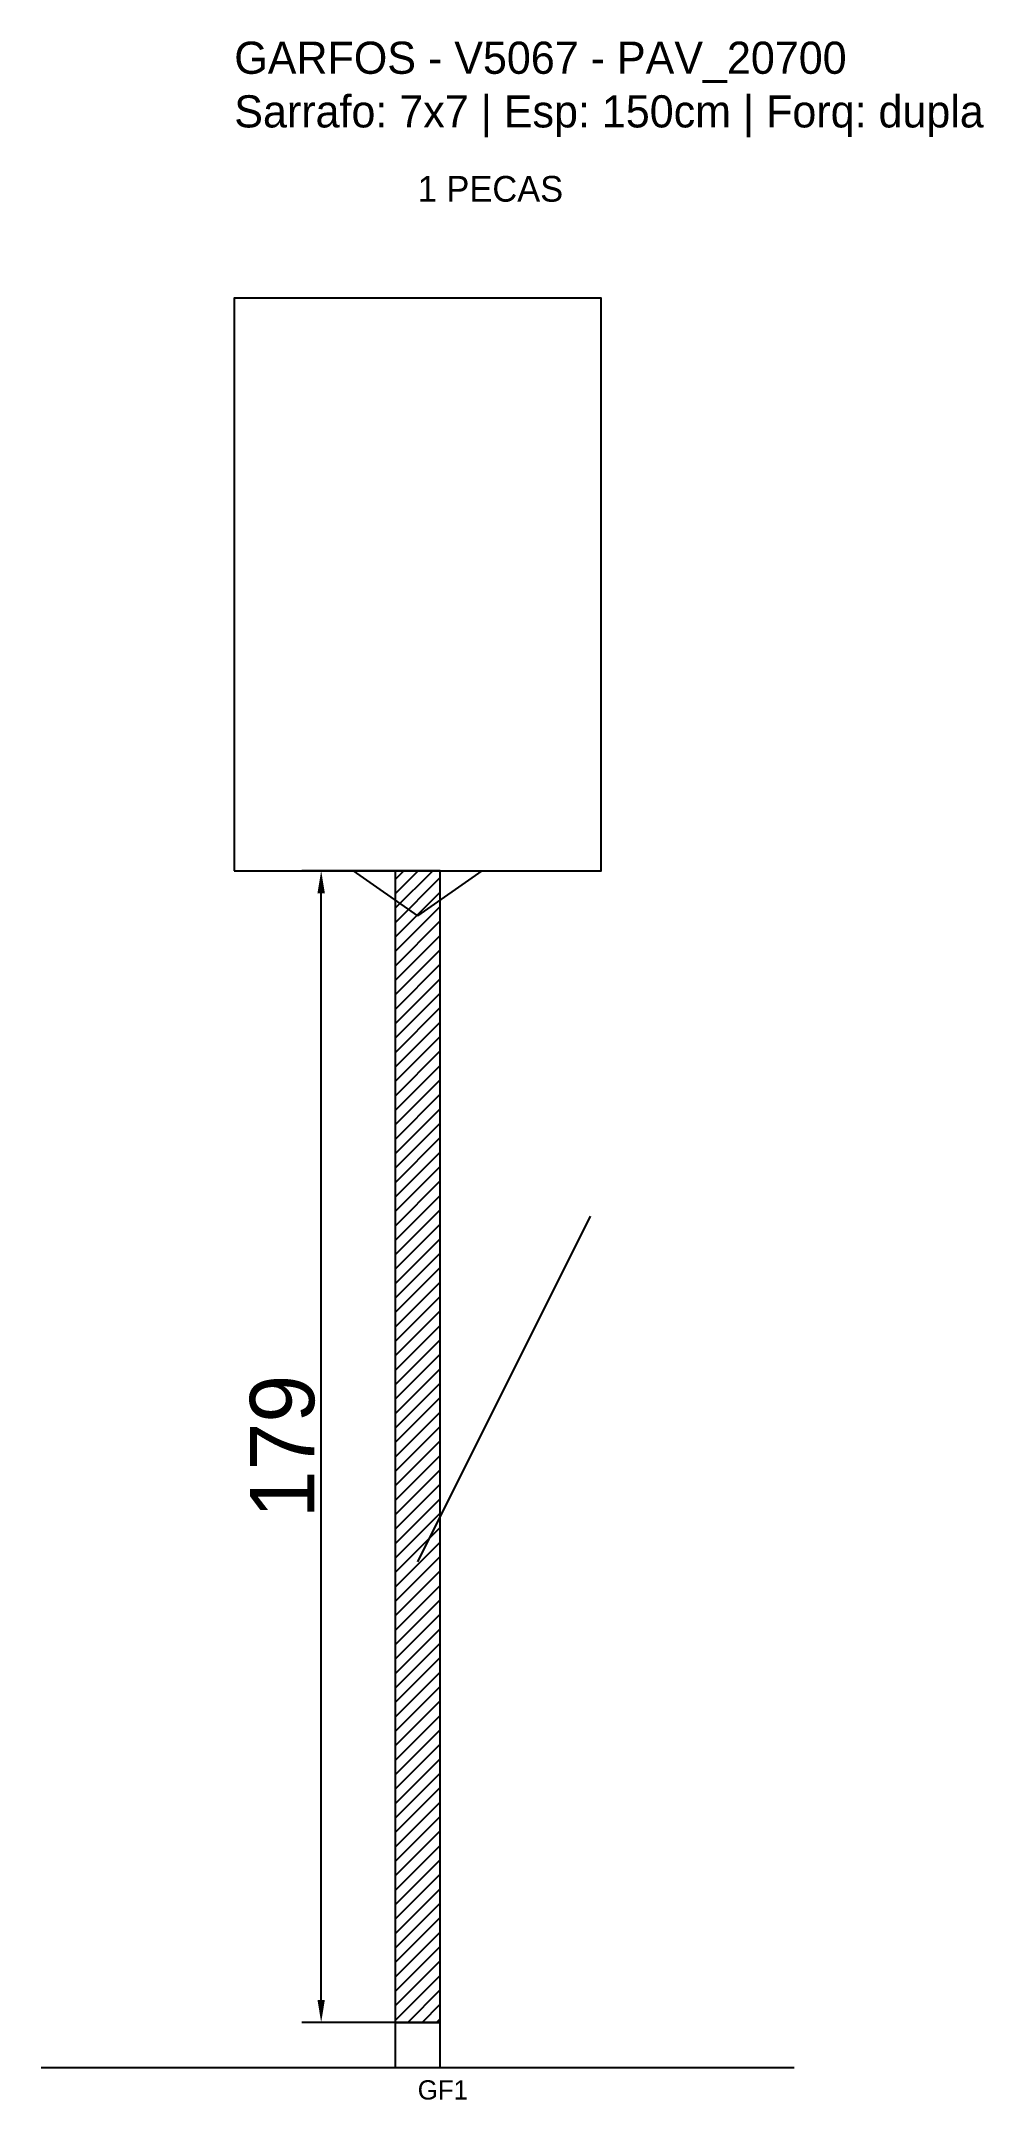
# Model space of a CAD drawing. Header units: metres. Extents: x -30 to 116, y -12 to 308.
import ezdxf

# ---------------------------------------------------------------- set-up
doc = ezdxf.new("R2010")
doc.units = ezdxf.units.M
for name, color, linetype in [('BARRA_ANCORAGEM', 1, 'Continuous'), ('COTA', 241, 'Continuous'), ('GARFOS OK', 3, 'Continuous'), ('NOME DA VIGA', 6, 'Continuous'), ('SARR_7x7', 40, 'Continuous'), ('VIGAS', 3, 'Continuous')]:
    doc.layers.add(name, color=color, linetype=linetype)
doc.dimstyles.new('EZ DXF', dxfattribs={"dimtxt": 10, "dimasz": 3.5, "dimexe": 3, "dimexo": 1.5, "dimgap": 1, "dimtad": 1, "dimdec": 1, "dimdsep": 46, "dimcen": 2.5, "dimazin": 3, "dimtfac": 1, "dimtmove": 0, "dimatfit": 3})

msp = doc.modelspace()

# ---------------------------------------------------------------- hatches: boundary and pattern name
at = {"layer": 'COTA'}
h = msp.add_hatch(dxfattribs=at)
h.set_pattern_fill('ANSI31', scale=0.5)
h.paths.add_polyline_path([(25, 0), (32, 0), (32, 179), (25, 179)])

# ---------------------------------------------------------------- linework, layer by layer
at = {"layer": 'BARRA_ANCORAGEM'}
msp.add_line((28.5, 71.6), (55.35, 125.3), dxfattribs=at)
at = {"layer": 'GARFOS OK'}
for p, q in [((28.5, 172), (18.5, 179)), ((18.5, 179), (38.5, 179)), ((28.5, 172), (38.5, 179))]:
    msp.add_line(p, q, dxfattribs=at)
at = {"layer": 'GARFOS OK', "linetype": 'CONTINUOUS'}
msp.add_line((-30, -7), (87, -7), dxfattribs=at)
at = {"layer": 'GARFOS OK'}
msp.add_lwpolyline([(25, 0), (32, 0), (32, 179), (25, 179), (25, 0)], dxfattribs=at)
at = {"layer": 'SARR_7x7'}
msp.add_lwpolyline([(25, -7), (32, -7), (32, 0), (25, 0), (25, -7)], dxfattribs=at)
at = {"layer": 'VIGAS'}
msp.add_lwpolyline([(0, 179), (57, 179), (57, 268), (0, 268), (0, 179)], dxfattribs=at)

# ---------------------------------------------------------------- texts
at = {"layer": 'NOME DA VIGA'}
for s, height, p in [('1 PECAS', 4, (28.5, 283)), ('GF1', 3, (28.5, -12))]:
    msp.add_text(s, height=height, dxfattribs=at).set_placement(p)
at = {"layer": 'NOME DA VIGA', "insert": (0, 293), "char_height": 5, "attachment_point": 7}
msp.add_mtext('GARFOS - V5067 - PAV_20700\\PSarrafo: 7x7 | Esp: 150cm | Forq: dupla', dxfattribs=at)

# ---------------------------------------------------------------- dimensions: what is measured, and where the dimension line sits
at = {"layer": 'COTA'}
msp.add_linear_dim(base=(13.5, 0), p1=(28.5, 0), p2=(28.5, 179), angle=90, dimstyle='EZ DXF', dxfattribs=at).render()

doc.saveas('drawing.dxf')
